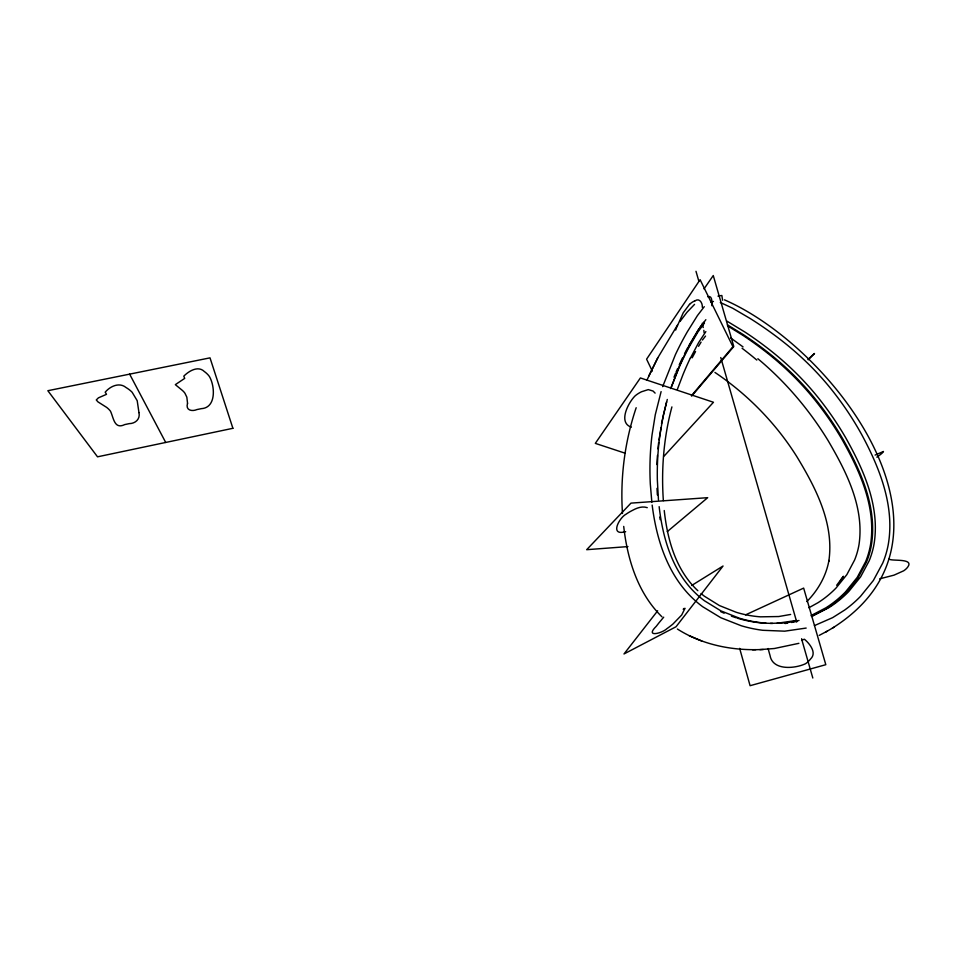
<?xml version="1.0" encoding="UTF-8"?>
<svg xmlns="http://www.w3.org/2000/svg" width="957" height="957" viewBox="0 0 957 957"><rect width="100%" height="100%" fill="white"/><g stroke="black" fill="none" stroke-linecap="round" stroke-linejoin="round"><path stroke-width="1.44" d="M711.876 305.738C711.936 303.489 712.702 294.864 707.797 296.766M658.966 439.921L663.368 415.099L667.292 399.464M661.012 427.612L659.217 440.447A303.62 277.518 49.9 0 0 657.351 480.103L658.464 500.044M661.502 423.52L666.598 401.892M671.91 406.904C663.727 437.349 661.167 469.217 663.357 500.631M661.108 391.604L655.27 414.776L652.028 435.004A297.567 272.434 49.4 0 0 650.305 483.955L651.849 502.269M662.663 386.652L675.367 354.748A359.976 327.354 51.6 0 1 687.353 331.756L697.426 315.583L704.256 306.683M636.178 407.718C624.742 441.608 620.1 477.782 622.481 513.466M670.69 388.566L679.841 365.036A336.003 306.12 51.1 0 1 690.332 343.73L699.1 328.837L705.859 319.686M670.857 388.339L678.932 367.835A332.378 303.01 51.1 0 1 689.243 346.781L697.844 332.067L704.472 323.035M677.317 389.487L682.879 374.893A338.766 316.097 32.3 0 1 690.308 358.097M675.678 330.045L676.085 328.933M676.503 327.784L683.274 312.712L689.519 304.362M673.991 377.19L675.546 373.386M676.073 372.117L677.652 368.457M647.016 379.941L657.722 357.942L677.544 324.973M648.69 376.185L657.722 357.942M690.404 358.157L698.634 342.582L705.859 331.589M692.162 357.822L695.548 351.542M688.621 346.027L698.73 329.088M698.55 346.302L701.074 342.139M704.017 288.882L713.264 275.544L733.792 346.518L691.875 395.911M699.998 327.246L704.077 322.09M840.413 580.444L843.464 576.258L836.657 585.277M702.402 340.046L705.536 336.086M679.984 321.528L686.97 312.293L694.543 304.374M683.896 608.461L683.238 609.298L684.997 608.317L681.707 614.992L672.962 624.024A126.683 12.537 -50.3 0 1 666.957 628.617C661.969 633.45 644.468 637.841 656.323 626.237A67.205 6.735 -50.7 0 1 658.835 623.007L663.703 617.169M657.674 610.793L623.988 653.966L676.049 626.739L723.049 566.006L691.672 585.481M691.397 395.743L732.942 346.697L700.105 279.695L646.585 359.174L652.315 371.125M664.134 456.058L713.467 402.263L640.389 377.943L595.314 443.366L624.801 453.092M806.835 601.582C817.936 590.397 826.178 576.03 828.941 560.407L828.822 561.197C834.384 523.599 815.771 487.855 796.882 456.716C775.852 423.269 747.716 394.475 714.939 372.429M808.246 359.808L814.515 353.48L813.199 354.604A126.085 1.543 -45.2 0 0 809.371 358.169L808.115 359.353M667.256 531.625L707.69 497.676L630.974 503.119L586.689 549.689L627.948 546.591M876.839 457.159L878.275 456.166A127.269 9.773 -23.9 0 0 882.354 452.912L883.443 451.477L875.105 455.065M832.411 628.115C977.324 536.997 834.683 347.881 724.461 299.84M819.204 635.388L827.398 631.07M825.927 631.955L833.894 627.242M808.892 607.743L817.984 602.707A110.653 104.277 46.7 0 0 836.143 587.921L846.873 574.595L854.625 559.965A79.395 74.61 48.6 0 0 859.015 544.557C864.518 507.258 846.371 471.705 828.056 440.519C809.227 409.74 785.589 381.867 757.86 358.731M745.551 614.873L803.653 588.1L825.807 664.696L750.085 685.702L739.653 648.379M811.141 615.518L825.951 607.791A120.163 113.165 46.6 0 0 845.569 591.833L857.185 577.454L865.63 561.651A87.302 81.979 48.6 0 0 870.475 545.012C876.48 507.7 860.032 471.394 842.148 439.658A313.37 304.721 45.3 0 0 820.017 406.546C803.808 385.109 784.537 366.041 763.148 349.76A344.771 336.637 48.7 0 0 742.931 335.369L727.476 325.823M811.524 616.392L826.453 608.604A121.216 114.158 46.6 0 0 846.239 592.527L857.951 578.016L866.468 562.094A88.188 82.816 48.6 0 0 871.36 545.311C877.461 507.772 861.001 471.179 842.997 439.227A312.197 303.465 45.3 0 0 820.783 405.971C804.454 384.403 785.027 365.263 763.483 348.934A346.769 338.622 48.9 0 0 743.063 334.472L727.44 324.854M811.536 616.487L828.929 607.623A121.838 114.696 46.6 0 0 848.811 591.462L860.582 576.892L869.135 560.886A88.642 83.211 48.5 0 0 874.052 544.019C880.153 506.277 863.597 469.516 845.51 437.409A313.86 305.008 45.2 0 0 823.164 403.986C806.751 382.322 787.228 363.086 765.564 346.673A348.623 340.357 48.8 0 0 745.048 332.127L726.973 321.145M695.045 300.785C699.615 297.627 702.689 303.237 702.306 307.317M814.431 625.615L832.698 617.612L844.648 610.052A133.884 125.941 46.4 0 0 860.499 596.378L873.37 580.48L882.761 563.015A98.535 92.398 48.5 0 0 888.24 544.617C894.855 506.564 879.985 468.798 862.353 435.782A306.73 296.969 44.9 0 0 835.317 394.392C817.661 371.292 796.38 351.099 772.921 333.969A373.984 365.395 50.7 0 0 750.204 318.514L732.667 308.226L720.31 302.472M798.892 643.331L774.369 648.511L759.87 649.612M710.86 302.005L713.455 301.467M879.686 578.829L894.029 575.145L903.623 570.827A127.484 37.754 19.9 0 0 907.966 566.723C914.258 557.632 889.22 561.663 889.232 558.816M796.427 620.495L777 623.27M799.023 620.495L785.996 622.792L770.397 623.39M791.547 622.493L796.691 621.416M806.177 628.067L784.704 631.177L762.753 630.292A133.813 125.738 46.5 0 1 741.173 625.722L720.872 617.755L702.689 606.714A98.882 93.319 48.1 0 1 687.461 592.945C665.737 568.913 656.143 536.626 652.16 505.081M790.649 614.442L778.735 616.535L760.42 616.834A110.605 104.146 46.8 0 1 736.316 612.313L719.437 605.566L704.424 596.235A79.646 75.28 48.3 0 1 701.05 593.543M785.027 623.521L787.647 623.139M677.389 629.024C700.632 643.834 728.48 649.994 755.815 649.671M752.489 649.767L763.315 649.516M772.646 623.438L763.77 623.115A120.104 113.01 46.7 0 1 737.691 618.27M647.255 507.653C642.291 505.954 637.111 507.856 632.721 510.248A127.389 22.537 -7.4 0 0 626.153 514.148C619.418 517.462 609.346 536.123 625.1 531.745A66.787 11.998 -6.6 0 0 625.663 531.697M731.423 616.176L736.435 617.851M631.345 427.157C617.767 422.767 628.354 402.502 635.065 395.923A125.523 41.055 14.3 0 1 641.537 391.748L648.272 389.607L653.045 391.042L655.114 393.124M689.136 635.663L701.792 641.011M720.585 611.571L724.138 613.21M730.765 338.024L743.051 346.901M661.957 616.822C637.781 593.173 627.373 559.247 623.713 526.41M129.638 374.139L165.705 442.457M801.739 638.989L802.05 640.054L804.418 639.228C809.478 643.487 817.29 652.782 810.495 659.062A125.846 42.575 76 0 1 805.399 663.787C794.92 668.68 772.598 670.833 770.026 655.461A67.373 22.37 74.4 0 1 768.878 651.394L768.124 648.511M695.99 271.298L698.885 281.358M720.765 357.535L796.714 621.978M801.667 639.216L812.816 678.023M702.282 323.299L703.216 327.521M659.768 517.067L660.163 519.639M659.146 506.648C662.531 535.741 670.761 565.719 690.607 588.088A88.941 83.989 48.2 0 0 704.412 600.745L720.968 610.913L739.51 618.246A121.778 114.541 46.6 0 0 765.935 623.151M703.838 330.332L704.137 332.809M664.242 510.524C667.137 536.901 674.171 564.175 691.959 584.619A79.646 75.28 48.3 0 0 697.856 590.708M722.595 300.235L721.853 295.51L718.456 295.94A124.35 35.385 88.7 0 0 718.001 296.144M657.004 488.345L657.363 494.925M742.082 348.264A348.145 326.971 52.6 0 1 756.808 360.059M656.945 464.6A303.106 277.111 49.9 0 1 657.447 455.436M657.973 448.929A303.106 277.111 49.9 0 1 658.643 442.481M679.231 364.88A334.28 304.721 51.2 0 1 682.425 358.074M684.53 353.815A334.28 304.721 51.2 0 1 687.939 347.283M689.53 304.386A123.668 45.828 67.1 0 1 695.033 300.773M138.956 412.599C140.452 419.178 135.296 423.604 129.123 423.652A70.435 21.126 -9.6 0 1 124.829 424.549C114.218 429.777 113.704 417.922 110.486 411.211A136.707 38.794 -8 0 0 106.598 407.359L97.937 401.868L96.286 399.942L98.415 397.849L106.514 394.332L105.198 392.179C110.199 386.209 119.41 381.963 126.085 387.561A139.16 40.888 -8.1 0 1 132.174 392.31L137.198 400.684L138.956 412.599M187.548 403.304C185.287 410.35 191.986 411.749 197.046 409.536A68.952 21.054 -10.6 0 0 201.269 408.663C216.485 407.861 214.99 385.958 209.404 376.508A135.547 40.924 -9 0 0 204.415 371.591C198.135 365.275 188.768 371.125 183.804 376.149L184.701 378.374L175.334 384.654L181.531 389.726A114.78 33.758 -9.1 0 1 184.952 393.255L186.842 397.179L187.548 403.304M232.898 428.305L97.518 456.824L47.85 390.707L210.014 357.858L232.898 428.305"/></g></svg>
